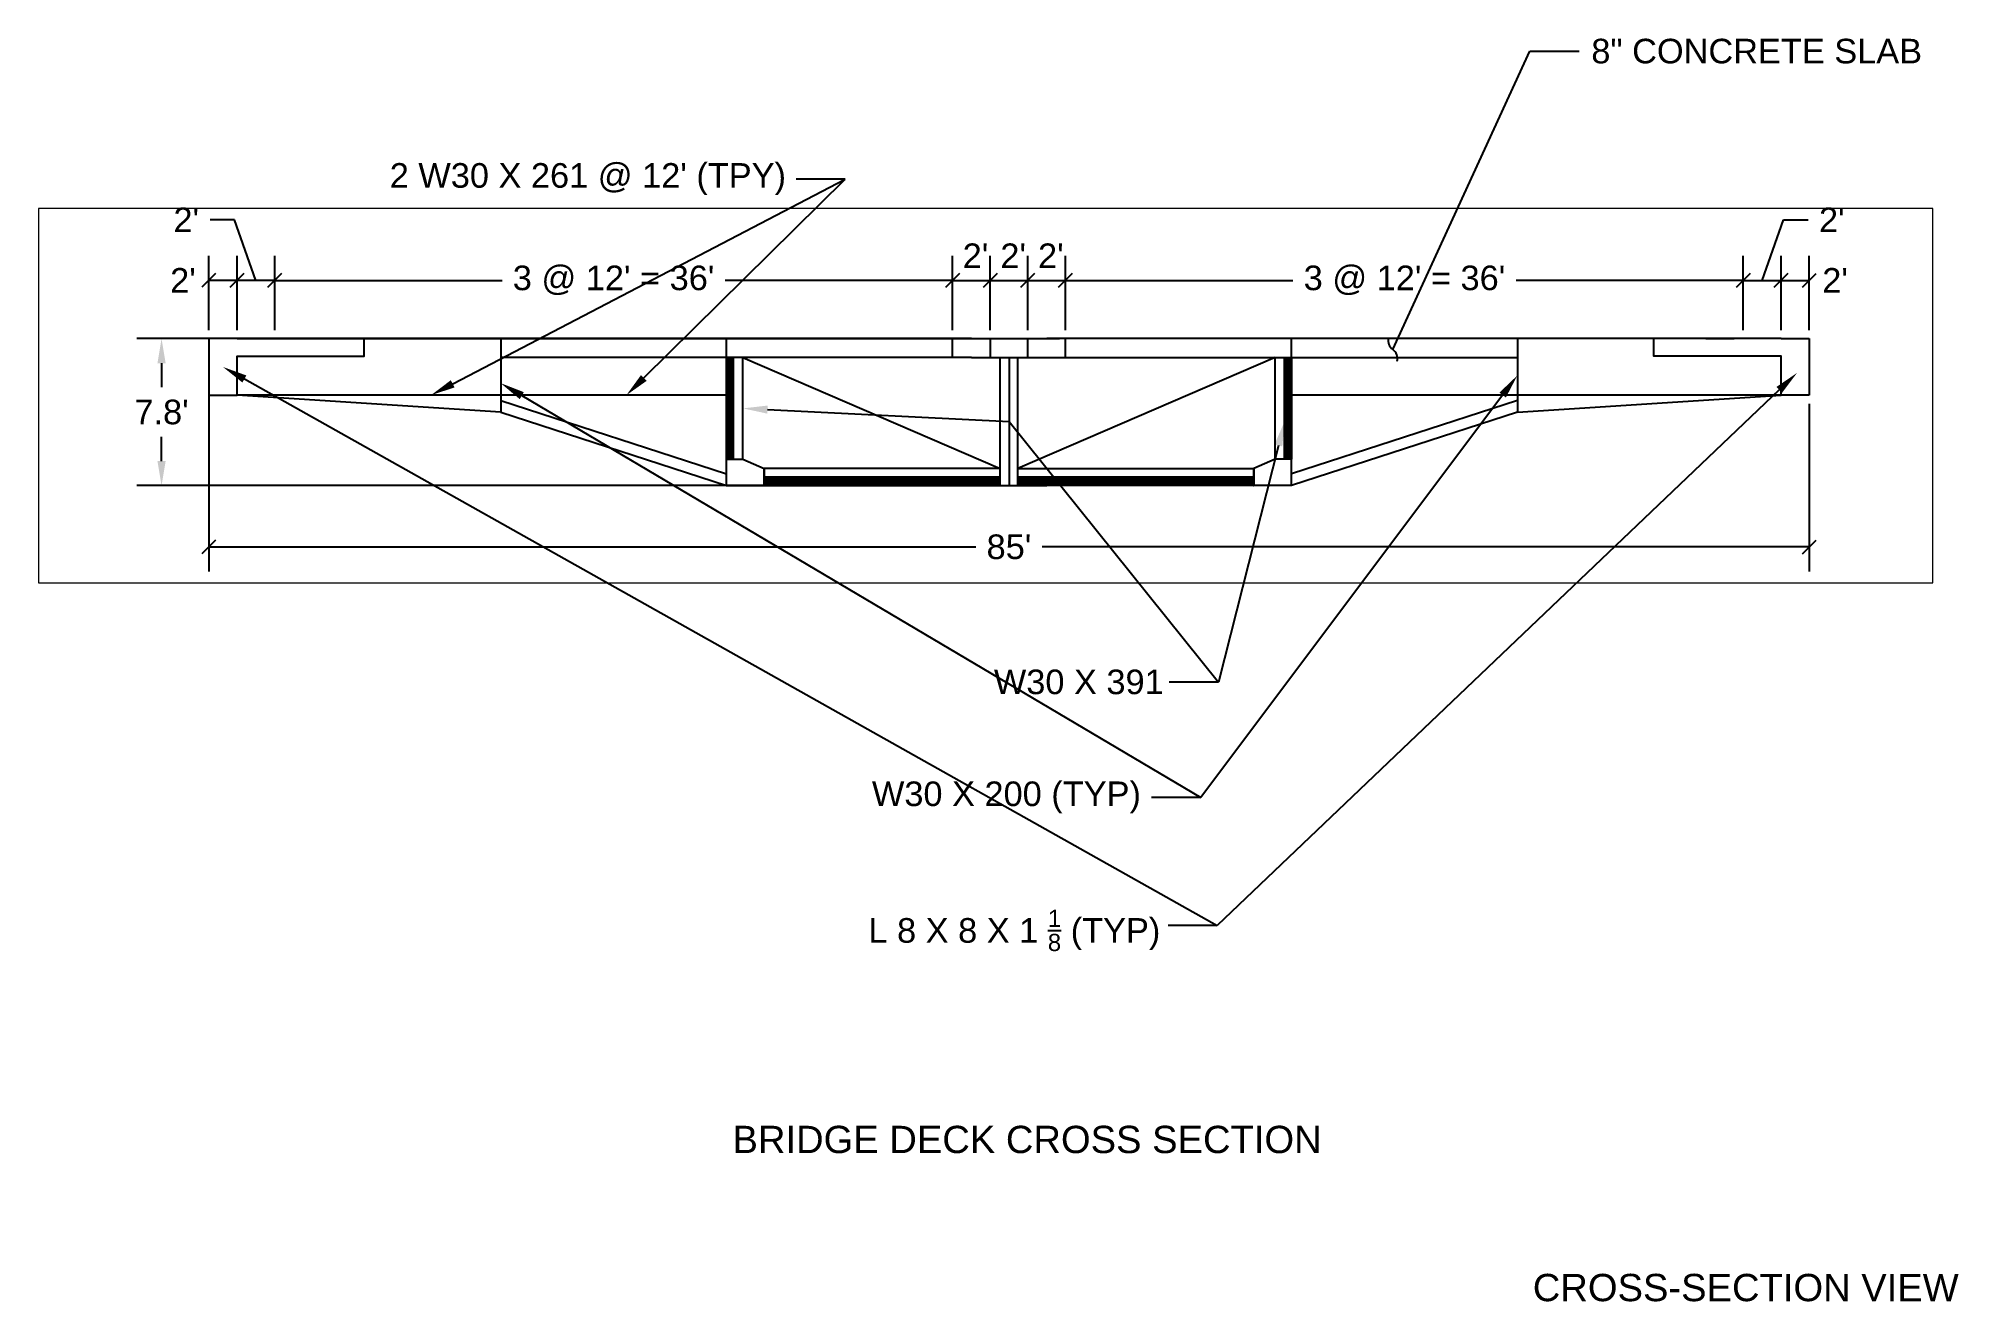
# Paper-space layout 'Cross Section Dwg' of a CAD drawing. Header units: feet. Extents: x 1 to 15.1, y 0.4 to 9.6.
# The model-space entities are those that its viewports show. They can reach past a viewport. Long polylines and large blocks are cut down to what shows.
import ezdxf
from ezdxf import colors
from ezdxf.entities.mleader import LeaderData, LeaderLine
from ezdxf.math import Vec2, Vec3

# ---------------------------------------------------------------- set-up
doc = ezdxf.new("R2010")
doc.units = ezdxf.units.FT
doc.header["$MEASUREMENT"] = 0
doc.styles.get("Standard").update_dxf_attribs({"font": 'arial.ttf'})
doc.dimstyles.get("Standard").update_dxf_attribs({"dimtxt": 0.18, "dimasz": 0.18, "dimexe": 0.18, "dimexo": 0.0625, "dimgap": 0.09, "dimtad": 0, "dimtih": 1, "dimtoh": 1, "dimdec": 4, "dimzin": 0, "dimdsep": 46, "dimtxsty": 'Standard', "dimcen": 0.09, "dimadec": 0, "dimazin": 0, "dimtfac": 1, "dimtdec": 4, "dimtofl": 0, "dimtmove": 0, "dimatfit": 3, "dimfxl": 1, "dimtolj": 1, "dimtzin": 0, "dimarcsym": 0})
pattern_1 = [(45, (0, 0), (-0.088388347648, 0.088388347648), [])]
pattern_2 = [(45, (48, -1e-10), (-0.088388347648, 0.088388347648), [])]

# ---------------------------------------------------------------- blocks, each defined once
blk = doc.blocks.new('_Oblique')
at = {"color": 0, "linetype": 'ByBlock', "lineweight": -2}
blk.add_line((-0.5, -0.5), (0.5, 0.5), dxfattribs=at)
blk = doc.blocks.new('*D9')
at = {"color": 0, "lineweight": -2, "transparency": 16777216}
for p, q in [((2.298, 7.36), (2.298, 5.718)), ((14.021, 6.947), (14.021, 5.718)), ((2.298, 5.898), (7.917, 5.898)), ((14.021, 5.898), (8.402, 5.898))]:
    blk.add_line(p, q, dxfattribs=at)
at = {"layer": 'Defpoints', "color": 0, "transparency": 16777216}
for p in [(2.298, 7.423), (14.021, 7.009), (14.021, 5.898)]:
    blk.add_point(p, dxfattribs=at)
at = {"color": 0, "lineweight": -2, "transparency": 16777216, "xscale": 0.1, "yscale": 0.1, "zscale": 0.1, "rotation": 180}
blk.add_blockref('_Oblique', (2.298, 5.898), dxfattribs=at)
at = {"color": 0, "lineweight": -2, "transparency": 16777216, "xscale": 0.1, "yscale": 0.1, "zscale": 0.1}
blk.add_blockref('_Oblique', (14.021, 5.898), dxfattribs=at)
at = {"color": 0, "transparency": 16777216, "insert": (8.159, 5.898), "char_height": 0.18, "attachment_point": 5}
blk.add_mtext("\\A1;85'", dxfattribs=at)
blk = doc.blocks.new('*D10')
at = {"color": 0, "lineweight": -2, "transparency": 16777216}
for p, q in [((7.821, 7.423), (1.772, 7.423)), ((1.952, 7.243), (1.952, 7.067)), ((1.952, 6.527), (1.952, 6.703)), ((7.821, 6.347), (1.772, 6.347))]:
    blk.add_line(p, q, dxfattribs=at)
at = {"color": 0, "transparency": 16777216}
for points in [[(1.922, 7.243), (1.982, 7.243), (1.952, 7.423)], [(1.922, 6.527), (1.982, 6.527), (1.952, 6.347)]]:
    blk.add_solid(points, dxfattribs=at)
at = {"layer": 'Defpoints', "color": 0, "transparency": 16777216}
for p in [(7.884, 7.423), (1.952, 6.347), (7.884, 6.347)]:
    blk.add_point(p, dxfattribs=at)
at = {"color": 0, "transparency": 16777216, "insert": (1.952, 6.885), "char_height": 0.18, "attachment_point": 5}
blk.add_mtext("\\A1;7.8'", dxfattribs=at)
blk = doc.blocks.new('_Integral')
at = {"color": 0, "linetype": 'ByBlock', "lineweight": -2}
for centre, start, end in [((0.445, -0.091), 102, 168), ((-0.445, 0.091), 282, 348)]:
    blk.add_arc(centre, 0.454, start, end, dxfattribs=at)
blk = doc.blocks.new('*D12')
at = {"color": 0, "lineweight": -2, "transparency": 16777216}
for p, q in [((2.781, 7.485), (2.781, 8.03)), ((7.746, 7.485), (7.746, 8.03)), ((2.781, 7.85), (4.446, 7.85)), ((7.746, 7.85), (6.081, 7.85))]:
    blk.add_line(p, q, dxfattribs=at)
at = {"layer": 'Defpoints', "color": 0, "transparency": 16777216}
for p in [(7.746, 7.85), (2.781, 7.423), (7.746, 7.423)]:
    blk.add_point(p, dxfattribs=at)
at = {"color": 0, "lineweight": -2, "transparency": 16777216, "xscale": 0.1, "yscale": 0.1, "zscale": 0.1, "rotation": 180}
blk.add_blockref('_Oblique', (2.781, 7.85), dxfattribs=at)
at = {"color": 0, "lineweight": -2, "transparency": 16777216, "xscale": 0.1, "yscale": 0.1, "zscale": 0.1}
blk.add_blockref('_Oblique', (7.746, 7.85), dxfattribs=at)
at = {"color": 0, "transparency": 16777216, "insert": (5.263, 7.85), "char_height": 0.18, "attachment_point": 5}
blk.add_mtext("\\A1;3 @ 12' = 36'", dxfattribs=at)
blk = doc.blocks.new('*D13')
at = {"color": 0, "lineweight": -2, "transparency": 16777216}
for p, q in [((7.746, 7.485), (7.746, 8.03)), ((8.022, 7.485), (8.022, 8.03)), ((7.746, 7.85), (8.022, 7.85))]:
    blk.add_line(p, q, dxfattribs=at)
at = {"layer": 'Defpoints', "color": 0, "transparency": 16777216}
for p in [(8.022, 7.85), (7.746, 7.423), (8.022, 7.423)]:
    blk.add_point(p, dxfattribs=at)
at = {"color": 0, "lineweight": -2, "transparency": 16777216, "xscale": 0.1, "yscale": 0.1, "zscale": 0.1, "rotation": 180}
blk.add_blockref('_Oblique', (7.746, 7.85), dxfattribs=at)
at = {"color": 0, "lineweight": -2, "transparency": 16777216, "xscale": 0.1, "yscale": 0.1, "zscale": 0.1}
blk.add_blockref('_Oblique', (8.022, 7.85), dxfattribs=at)
at = {"color": 0, "transparency": 16777216, "insert": (7.914, 8.03), "char_height": 0.18, "attachment_point": 5}
blk.add_mtext("\\A1;2'", dxfattribs=at)
blk = doc.blocks.new('*D20')
at = {"color": 0, "lineweight": -2, "transparency": 16777216}
for p, q in [((2.781, 7.485), (2.781, 8.03)), ((7.746, 7.485), (7.746, 8.03)), ((2.781, 7.85), (4.446, 7.85)), ((7.746, 7.85), (6.081, 7.85))]:
    blk.add_line(p, q, dxfattribs=at)
at = {"layer": 'Defpoints', "color": 0, "transparency": 16777216}
for p in [(2.781, 7.85), (2.781, 7.423), (7.746, 7.423)]:
    blk.add_point(p, dxfattribs=at)
at = {"color": 0, "lineweight": -2, "transparency": 16777216, "xscale": 0.1, "yscale": 0.1, "zscale": 0.1, "rotation": 180}
blk.add_blockref('_Oblique', (2.781, 7.85), dxfattribs=at)
at = {"color": 0, "lineweight": -2, "transparency": 16777216, "xscale": 0.1, "yscale": 0.1, "zscale": 0.1}
blk.add_blockref('_Oblique', (7.746, 7.85), dxfattribs=at)
at = {"color": 0, "transparency": 16777216, "insert": (5.263, 7.85), "char_height": 0.18, "attachment_point": 5}
blk.add_mtext("\\A1;3 @ 12' = 36'", dxfattribs=at)
blk = doc.blocks.new('*D21')
at = {"color": 0, "lineweight": -2, "transparency": 16777216}
for p, q in [((2.487, 8.293), (2.307, 8.293)), ((2.643, 7.85), (2.487, 8.293)), ((2.505, 7.485), (2.505, 8.03)), ((2.781, 7.485), (2.781, 8.03)), ((2.781, 7.85), (2.505, 7.85))]:
    blk.add_line(p, q, dxfattribs=at)
at = {"layer": 'Defpoints', "color": 0, "transparency": 16777216}
for p in [(2.505, 7.85), (2.505, 7.423), (2.781, 7.423)]:
    blk.add_point(p, dxfattribs=at)
at = {"color": 0, "lineweight": -2, "transparency": 16777216, "xscale": 0.1, "yscale": 0.1, "zscale": 0.1, "rotation": 180}
blk.add_blockref('_Oblique', (2.505, 7.85), dxfattribs=at)
at = {"color": 0, "lineweight": -2, "transparency": 16777216, "xscale": 0.1, "yscale": 0.1, "zscale": 0.1}
blk.add_blockref('_Oblique', (2.781, 7.85), dxfattribs=at)
at = {"color": 0, "transparency": 16777216, "insert": (2.133, 8.293), "char_height": 0.18, "attachment_point": 5}
blk.add_mtext("\\A1;2'", dxfattribs=at)
blk = doc.blocks.new('*D22')
at = {"color": 0, "lineweight": -2, "transparency": 16777216}
for p, q in [((2.298, 7.485), (2.298, 8.03)), ((2.505, 7.485), (2.505, 8.03)), ((2.505, 7.85), (2.298, 7.85))]:
    blk.add_line(p, q, dxfattribs=at)
at = {"layer": 'Defpoints', "color": 0, "transparency": 16777216}
for p in [(2.298, 7.85), (2.298, 7.423), (2.505, 7.423)]:
    blk.add_point(p, dxfattribs=at)
at = {"color": 0, "lineweight": -2, "transparency": 16777216, "xscale": 0.1, "yscale": 0.1, "zscale": 0.1, "rotation": 180}
blk.add_blockref('_Oblique', (2.298, 7.85), dxfattribs=at)
at = {"color": 0, "lineweight": -2, "transparency": 16777216, "xscale": 0.1, "yscale": 0.1, "zscale": 0.1}
blk.add_blockref('_Oblique', (2.505, 7.85), dxfattribs=at)
at = {"color": 0, "transparency": 16777216, "insert": (2.109, 7.85), "char_height": 0.18, "attachment_point": 5}
blk.add_mtext("\\A1;2'", dxfattribs=at)
blk = doc.blocks.new('*D31')
at = {"color": 0, "lineweight": -2, "transparency": 16777216}
for p, q in [((8.022, 7.485), (8.022, 8.03)), ((8.297, 7.485), (8.297, 8.03)), ((8.022, 7.85), (8.297, 7.85))]:
    blk.add_line(p, q, dxfattribs=at)
at = {"layer": 'Defpoints', "color": 0, "transparency": 16777216}
for p in [(8.297, 7.85), (8.022, 7.423), (8.297, 7.423)]:
    blk.add_point(p, dxfattribs=at)
at = {"color": 0, "lineweight": -2, "transparency": 16777216, "xscale": 0.1, "yscale": 0.1, "zscale": 0.1, "rotation": 180}
blk.add_blockref('_Oblique', (8.022, 7.85), dxfattribs=at)
at = {"color": 0, "lineweight": -2, "transparency": 16777216, "xscale": 0.1, "yscale": 0.1, "zscale": 0.1}
blk.add_blockref('_Oblique', (8.297, 7.85), dxfattribs=at)
at = {"color": 0, "transparency": 16777216, "insert": (8.19, 8.03), "char_height": 0.18, "attachment_point": 5}
blk.add_mtext("\\A1;2'", dxfattribs=at)
blk = doc.blocks.new('*D32')
at = {"color": 0, "lineweight": -2, "transparency": 16777216}
for p, q in [((8.297, 7.485), (8.297, 8.03)), ((8.573, 7.485), (8.573, 8.03)), ((8.297, 7.85), (8.573, 7.85))]:
    blk.add_line(p, q, dxfattribs=at)
at = {"layer": 'Defpoints', "color": 0, "transparency": 16777216}
for p in [(8.573, 7.85), (8.297, 7.423), (8.573, 7.423)]:
    blk.add_point(p, dxfattribs=at)
at = {"color": 0, "lineweight": -2, "transparency": 16777216, "xscale": 0.1, "yscale": 0.1, "zscale": 0.1, "rotation": 180}
blk.add_blockref('_Oblique', (8.297, 7.85), dxfattribs=at)
at = {"color": 0, "lineweight": -2, "transparency": 16777216, "xscale": 0.1, "yscale": 0.1, "zscale": 0.1}
blk.add_blockref('_Oblique', (8.573, 7.85), dxfattribs=at)
at = {"color": 0, "transparency": 16777216, "insert": (8.466, 8.03), "char_height": 0.18, "attachment_point": 5}
blk.add_mtext("\\A1;2'", dxfattribs=at)
blk = doc.blocks.new('*D36')
at = {"color": 0, "lineweight": -2, "transparency": 16777216}
for p, q in [((8.573, 7.485), (8.573, 8.03)), ((13.538, 7.485), (13.538, 8.03)), ((8.573, 7.85), (10.238, 7.85)), ((13.538, 7.85), (11.873, 7.85))]:
    blk.add_line(p, q, dxfattribs=at)
at = {"layer": 'Defpoints', "color": 0, "transparency": 16777216}
for p in [(8.573, 7.85), (8.573, 7.423), (13.538, 7.423)]:
    blk.add_point(p, dxfattribs=at)
at = {"color": 0, "lineweight": -2, "transparency": 16777216, "xscale": 0.1, "yscale": 0.1, "zscale": 0.1, "rotation": 180}
blk.add_blockref('_Oblique', (8.573, 7.85), dxfattribs=at)
at = {"color": 0, "lineweight": -2, "transparency": 16777216, "xscale": 0.1, "yscale": 0.1, "zscale": 0.1}
blk.add_blockref('_Oblique', (13.538, 7.85), dxfattribs=at)
at = {"color": 0, "transparency": 16777216, "insert": (11.056, 7.85), "char_height": 0.18, "attachment_point": 5}
blk.add_mtext("\\A1;3 @ 12' = 36'", dxfattribs=at)
blk = doc.blocks.new('*D33')
at = {"color": 0, "lineweight": -2, "transparency": 16777216}
for p, q in [((8.573, 7.485), (8.573, 8.03)), ((13.538, 7.485), (13.538, 8.03)), ((8.573, 7.85), (10.238, 7.85)), ((13.538, 7.85), (11.873, 7.85))]:
    blk.add_line(p, q, dxfattribs=at)
at = {"layer": 'Defpoints', "color": 0, "transparency": 16777216}
for p in [(13.538, 7.85), (8.573, 7.423), (13.538, 7.423)]:
    blk.add_point(p, dxfattribs=at)
at = {"color": 0, "lineweight": -2, "transparency": 16777216, "xscale": 0.1, "yscale": 0.1, "zscale": 0.1, "rotation": 180}
blk.add_blockref('_Oblique', (8.573, 7.85), dxfattribs=at)
at = {"color": 0, "lineweight": -2, "transparency": 16777216, "xscale": 0.1, "yscale": 0.1, "zscale": 0.1}
blk.add_blockref('_Oblique', (13.538, 7.85), dxfattribs=at)
at = {"color": 0, "transparency": 16777216, "insert": (11.056, 7.85), "char_height": 0.18, "attachment_point": 5}
blk.add_mtext("\\A1;3 @ 12' = 36'", dxfattribs=at)
blk = doc.blocks.new('*D34')
at = {"color": 0, "lineweight": -2, "transparency": 16777216}
for p, q in [((13.676, 7.85), (13.832, 8.293)), ((13.832, 8.293), (14.012, 8.293)), ((13.538, 7.485), (13.538, 8.03)), ((13.814, 7.485), (13.814, 8.03)), ((13.538, 7.85), (13.814, 7.85))]:
    blk.add_line(p, q, dxfattribs=at)
at = {"layer": 'Defpoints', "color": 0, "transparency": 16777216}
for p in [(13.814, 7.85), (13.538, 7.423), (13.814, 7.423)]:
    blk.add_point(p, dxfattribs=at)
at = {"color": 0, "lineweight": -2, "transparency": 16777216, "xscale": 0.1, "yscale": 0.1, "zscale": 0.1, "rotation": 180}
blk.add_blockref('_Oblique', (13.538, 7.85), dxfattribs=at)
at = {"color": 0, "lineweight": -2, "transparency": 16777216, "xscale": 0.1, "yscale": 0.1, "zscale": 0.1}
blk.add_blockref('_Oblique', (13.814, 7.85), dxfattribs=at)
at = {"color": 0, "transparency": 16777216, "insert": (14.186, 8.293), "char_height": 0.18, "attachment_point": 5}
blk.add_mtext("\\A1;2'", dxfattribs=at)
blk = doc.blocks.new('*D35')
at = {"color": 0, "lineweight": -2, "transparency": 16777216}
for p, q in [((13.814, 7.485), (13.814, 8.03)), ((14.021, 7.485), (14.021, 8.03)), ((13.814, 7.85), (14.021, 7.85))]:
    blk.add_line(p, q, dxfattribs=at)
at = {"layer": 'Defpoints', "color": 0, "transparency": 16777216}
for p in [(14.021, 7.85), (13.814, 7.423), (14.021, 7.423)]:
    blk.add_point(p, dxfattribs=at)
at = {"color": 0, "lineweight": -2, "transparency": 16777216, "xscale": 0.1, "yscale": 0.1, "zscale": 0.1, "rotation": 180}
blk.add_blockref('_Oblique', (13.814, 7.85), dxfattribs=at)
at = {"color": 0, "lineweight": -2, "transparency": 16777216, "xscale": 0.1, "yscale": 0.1, "zscale": 0.1}
blk.add_blockref('_Oblique', (14.021, 7.85), dxfattribs=at)
at = {"color": 0, "transparency": 16777216, "insert": (14.21, 7.85), "char_height": 0.18, "attachment_point": 5}
blk.add_mtext("\\A1;2'", dxfattribs=at)

msp = doc.modelspace()

# ---------------------------------------------------------------- hatches: boundary and pattern name
h = msp.add_hatch()
h.set_pattern_fill('ANSI31', color=256)
h.set_pattern_definition(pattern_1)
h.paths.add_polyline_path([(615951.7, 595325.7), (615947.3, 595325.7), (615947.3, 595260.9), (615951.7, 595260.9)])
h = msp.add_hatch()
h.set_pattern_fill('ANSI31', color=256)
h.set_pattern_definition(pattern_2)
h.paths.add_polyline_path([(616302.8, 595260.9), (616307.3, 595260.9), (616307.3, 595325.7), (616302.8, 595325.7)])
h = msp.add_hatch()
h.set_pattern_fill('ANSI31', color=256)
h.set_pattern_definition(pattern_1)
h.paths.add_polyline_path([(615971.3, 595249.5), (615971.3, 595244.1), (616121.7, 595244.1), (616121.7, 595249.5)])
h = msp.add_hatch()
h.set_pattern_fill('ANSI31', color=256)
h.set_pattern_definition(pattern_2)
h.paths.add_polyline_path([(616132.8, 595249.5), (616132.8, 595244.1), (616283.2, 595244.1), (616283.2, 595249.5)])

# ---------------------------------------------------------------- linework, layer by layer
for p, q in [((615635.3, 595337.7), (615617.3, 595337.7)), ((615617.3, 595337.7), (615617.3, 595301.7)), ((615635.3, 595337.7), (615617.3, 595337.7)), ((615635.3, 595337.7), (616103.3, 595337.7)), ((615635.3, 595337.7), (615803.3, 595337.7)), ((615635.3, 595337.7), (615692.5, 595337.7)), ((615635.3, 595337.7), (615659.3, 595337.7)), ((615659.3, 595337.7), (616091.3, 595337.7)), ((615803.3, 595337.7), (615803.3, 595290.9)), ((615947.3, 595244.1), (615947.3, 595337.7)), ((616091.3, 595325.7), (616091.3, 595337.7)), ((616103.3, 595337.7), (616095, 595337.7)), ((616103.3, 595337.7), (616103.3, 595337.7)), ((616103.3, 595337.7), (616115.3, 595337.7)), ((616115.3, 595337.7), (616139.3, 595337.7)), ((616115.3, 595337.7), (616115.3, 595325.7)), ((616139.3, 595337.7), (616151.3, 595337.7)), ((616139.3, 595325.7), (616139.3, 595337.7)), ((616619.3, 595337.7), (616151.3, 595337.7)), ((616151.3, 595337.7), (616159.5, 595337.7)), ((616151.3, 595337.7), (616151.3, 595337.7)), ((616163.3, 595325.7), (616163.3, 595337.7)), ((616595.3, 595337.7), (616163.3, 595337.7)), ((616307.3, 595244.1), (616307.3, 595337.7)), ((616619.3, 595337.7), (616451.3, 595337.7)), ((616451.3, 595337.7), (616451.3, 595290.9)), ((616619.3, 595337.7), (616562, 595337.7)), ((616571.3, 595337.7), (616589.3, 595337.7)), ((616619.3, 595337.7), (616595.3, 595337.7)), ((616619.3, 595337.7), (616637.3, 595337.7)), ((616637.3, 595337.7), (616637.3, 595301.7)), ((616103.3, 595325.7), (615803.3, 595325.7)), ((615957.7, 595325.7), (616121.7, 595255)), ((615957.7, 595260.9), (615957.7, 595325.7)), ((616103.3, 595325.7), (616115.3, 595325.7)), ((616115.3, 595325.7), (616139.3, 595325.7)), ((616115.3, 595325.7), (616139.3, 595325.7)), ((616121.7, 595244.1), (616121.7, 595325.7)), ((616127.3, 595325.7), (616127.3, 595244.1)), ((616127.3, 595325.7), (616127.3, 595244.1)), ((616296.8, 595325.7), (616132.8, 595255)), ((616132.8, 595244.1), (616132.8, 595325.7)), ((616139.3, 595325.7), (616151.3, 595325.7)), ((616151.3, 595325.7), (616451.3, 595325.7)), ((616296.8, 595260.9), (616296.8, 595325.7)), ((615617.3, 595301.7), (615635.3, 595301.7)), ((615803.3, 595290.9), (615635.3, 595301.7)), ((615947.3, 595301.7), (615635.3, 595301.7)), ((615803.3, 595298.3), (615947.3, 595251.5)), ((616619.3, 595301.7), (616307.3, 595301.7)), ((616451.3, 595298.3), (616307.3, 595251.5)), ((616451.3, 595290.9), (616619.3, 595301.7)), ((616637.3, 595301.7), (616619.3, 595301.7)), ((615803.3, 595290.9), (615947.3, 595244.1)), ((616451.3, 595290.9), (616307.3, 595244.1)), ((615947.3, 595244.1), (615947.3, 595260.9)), ((615947.3, 595260.9), (615957.7, 595260.9)), ((615957.7, 595260.9), (615971.3, 595255)), ((615971.3, 595244.1), (615971.3, 595255)), ((616296.8, 595260.9), (616283.2, 595255)), ((616283.2, 595244.1), (616283.2, 595255)), ((616307.3, 595260.9), (616296.8, 595260.9)), ((616307.3, 595244.1), (616307.3, 595260.9)), ((615947.3, 595244.1), (615947.3, 595245.5)), ((615947.3, 595244.1), (615971.3, 595244.1)), ((616091.3, 595244.1), (616103.3, 595244.1)), ((616103.3, 595244.1), (616103.3, 595244.1)), ((616103.3, 595244.1), (616115.3, 595244.1)), ((616103.3, 595244.1), (616151.3, 595244.1)), ((616151.3, 595244.1), (616151.3, 595244.1)), ((616163.3, 595244.1), (616151.3, 595244.1)), ((616307.3, 595244.1), (616283.3, 595244.1)), ((616307.3, 595244.1), (616307.3, 595245.5))]:
    msp.add_line(p, q)
for points in [[(615635.3, 595301.7), (615635.3, 595301.7), (615635.3, 595326.6), (615716.3, 595326.6), (615716.3, 595337.7)], [(616619.3, 595301.7), (616619.3, 595301.7), (616619.3, 595326.6), (616538.2, 595326.6), (616538.2, 595337.7)]]:
    msp.add_lwpolyline(points)
for points in [[(615947.3, 595325.7), (615947.3, 595260.9), (615951.7, 595260.9), (615951.7, 595325.7)], [(616307.3, 595325.7), (616307.3, 595260.9), (616302.8, 595260.9), (616302.8, 595325.7)], [(616121.7, 595255), (615971.3, 595255), (615971.3, 595249.5), (616121.7, 595249.5)], [(616132.8, 595255), (616283.2, 595255), (616283.2, 595249.5), (616132.8, 595249.5)], [(615971.3, 595244.1), (616121.7, 595244.1), (616121.7, 595249.5), (615971.3, 595249.5)], [(616283.2, 595244.1), (616132.8, 595244.1), (616132.8, 595249.5), (616283.2, 595249.5)]]:
    msp.add_lwpolyline(points, close=True)

psp = doc.layouts.new('Cross Section Dwg')

# ---------------------------------------------------------------- texts
at = {"char_height": 0.2, "attachment_point": 1}
for s, insert in [('BRIDGE DECK CROSS SECTION', (6.13391053, 1.65975624)), ('CROSS-SECTION VIEW', (11.99587869, 0.57545555))]:
    psp.add_mtext_dynamic_manual_height_columns(s, width=4.9773021092, gutter_width=1, heights=[0], dxfattribs=dict(at, insert=insert))

# ---------------------------------------------------------------- dimensions: what is measured, and where the dimension line sits
for base, p1, p2, text, override, picture, middle in [((7.74574689, 7.84993276), (2.78079881, 7.42282963), (7.74574689, 7.42282963), "3 @ 12' = 36'", {"dimasz": 0.1, "dimlfac": 7570.73547, "dimblk1": 'Oblique', "dimblk2": 'Oblique', "dimsah": 1, "dimtmove": 1}, '*D12', (5.26327285, 7.84993276)), ((13.53818631, 7.84953186), (8.57323823, 7.42282963), (13.53818631, 7.42282963), "3 @ 12' = 36'", {"dimasz": 0.1, "dimlfac": -87.009973, "dimblk1": 'Oblique', "dimblk2": 'Oblique', "dimsah": 1, "dimtmove": 1}, '*D33', (11.05571227, 7.84953186)), ((14.02088959, 5.8977059), (2.29809552, 7.42282963), (14.02088959, 7.00908396), "85'", {"dimasz": 0.1, "dimlfac": -87.009973, "dimblk1": 'Oblique', "dimblk2": 'Oblique', "dimsah": 1, "dimtmove": 1}, '*D9', (8.15949256, 5.8977059))]:
    dim = psp.add_linear_dim(base=base, p1=p1, p2=p2, text=text, dimstyle='Standard', override=override)
    dim.commit()
    dim.dimension.update_dxf_attribs({"geometry": picture, "text_midpoint": middle})
for base, p1, p2, picture, middle in [((2.78079881, 7.84953186), (7.74574689, 7.42282963), (2.78079881, 7.42282963), '*D20', (5.26327285, 7.84953186)), ((8.57323823, 7.84993276), (13.53818631, 7.42282963), (8.57323823, 7.42282963), '*D36', (11.05571227, 7.84993276))]:
    dim = psp.add_linear_dim(base=base, p1=p1, p2=p2, angle=180, text="3 @ 12' = 36'", dimstyle='Standard', override={"dimasz": 0.1, "dimlfac": -87.009973, "dimblk1": 'Oblique', "dimblk2": 'Oblique', "dimsah": 1, "dimtmove": 1})
    dim.commit()
    dim.dimension.update_dxf_attribs({"geometry": picture, "text_midpoint": middle})
for base, p1, p2, override, picture, middle in [((2.50496836, 7.84953186), (2.78079881, 7.42282963), (2.50496836, 7.42282963), {"dimasz": 0.1, "dimlfac": -87.009973, "dimblk1": 'Oblique', "dimblk2": 'Oblique', "dimsah": 1, "dimtmove": 1}, '*D21', (2.21725112, 8.29268157)), ((2.29809552, 7.84953186), (2.50496836, 7.42282963), (2.29809552, 7.42282963), {"dimasz": 0.1, "dimtad": 3, "dimlfac": -87.009973, "dimblk1": 'Oblique', "dimblk2": 'Oblique', "dimsah": 1, "dimtmove": 2}, '*D22', (2.10902802, 7.84953186))]:
    dim = psp.add_linear_dim(base=base, p1=p1, p2=p2, angle=180, text="2'", dimstyle='Standard', override=override)
    dim.commit()
    dim.dimension.update_dxf_attribs({"geometry": picture, "text_midpoint": middle, "dimtype": 160})
for base, p1, p2, override, picture, middle in [((13.81401676, 7.84953186), (13.53818631, 7.42282963), (13.81401676, 7.42282963), {"dimasz": 0.1, "dimlfac": -87.009973, "dimblk1": 'Oblique', "dimblk2": 'Oblique', "dimsah": 1, "dimtmove": 1}, '*D34', (14.101734, 8.29268157)), ((8.02157733, 7.84953186), (7.74574689, 7.42282963), (8.02157733, 7.42282963), {"dimasz": 0.1, "dimtad": 3, "dimlfac": -87.009973, "dimblk1": 'Oblique', "dimblk2": 'Oblique', "dimsah": 1, "dimtmove": 1}, '*D13', (7.91438902, 7.84953186)), ((8.29740778, 7.84953186), (8.02157733, 7.42282963), (8.29740778, 7.42282963), {"dimasz": 0.1, "dimtad": 3, "dimlfac": -87.009973, "dimblk1": 'Oblique', "dimblk2": 'Oblique', "dimsah": 1, "dimtmove": 1}, '*D31', (8.19021946, 7.84953186)), ((8.57323823, 7.84953186), (8.29740778, 7.42282963), (8.57323823, 7.42282963), {"dimasz": 0.1, "dimtad": 3, "dimlfac": -87.009973, "dimblk1": 'Oblique', "dimblk2": 'Oblique', "dimsah": 1, "dimtmove": 1}, '*D32', (8.46604991, 7.84953186)), ((14.02088959, 7.84953186), (13.81401676, 7.42282963), (14.02088959, 7.42282963), {"dimasz": 0.1, "dimtad": 3, "dimlfac": -87.009973, "dimblk1": 'Oblique', "dimblk2": 'Oblique', "dimsah": 1, "dimtmove": 2}, '*D35', (14.20995709, 7.84953186))]:
    dim = psp.add_linear_dim(base=base, p1=p1, p2=p2, text="2'", dimstyle='Standard', override=override)
    dim.commit()
    dim.dimension.update_dxf_attribs({"geometry": picture, "text_midpoint": middle, "dimtype": 160})
dim = psp.add_aligned_dim(p1=(7.88366211, 7.42282963), p2=(7.88366211, 6.34709088), distance=-5.93128117, text="7.8'", dimstyle='Standard', override={"dimlfac": -32340.33806, "dimlunit": 3})
dim.commit()
dim.dimension.update_dxf_attribs({"geometry": '*D10', "text_midpoint": (1.95238094, 6.88496026)})

# ---------------------------------------------------------------- leaders
ml = psp.add_multileader_mtext('Standard')
ml.set_content('8" CONCRETE SLAB', color=256)
ml.set_leader_properties()
ml.set_arrow_properties(name='INTEGRAL')
ml.build(insert=Vec2(0, 0))
ml.multileader.update_dxf_attribs({"dogleg_length": 0.36, "arrow_head_size": 0.18})
ctx = ml.context
ctx.base_point, ctx.char_height, ctx.arrow_head_size, ctx.landing_gap_size, ctx.plane_origin = Vec3(12.3346135, 9.52715213), 0.18, 0.18, 0.09, Vec3(10.97055269, 7.34302789)
notes = []
notes.append((ctx, [(0, (1, 1, 0), (11.9746135, 9.52715213), (1, 0), 0.36, [(0, [(10.97055269, 7.34302789)], 0, [])])]))
ctx.mtext.insert, ctx.mtext.flow_direction = Vec3(12.4246135, 9.61868692), 5
ml = psp.add_multileader_mtext('Standard')
ml.set_content("2 W30 X 261 @ 12' (TPY) ", color=256)
ml.set_leader_properties()
ml.build(insert=Vec2(0, 0))
ml.multileader.update_dxf_attribs({"dogleg_length": 0.36, "arrow_head_size": 0.18})
ctx = ml.context
ctx.base_point, ctx.char_height, ctx.arrow_head_size, ctx.landing_gap_size, ctx.plane_origin = Vec3(3.53348687, 8.59179863), 0.18, 0.18, 0.09, Vec3(2.16942606, 6.40767439)
notes.append((ctx, [(1, (1, 1, 0), (6.95987159, 8.59179863), (-1, 0), 0.36, [(0, [(3.92501483, 7.00908396)], 0, []), (1, [(5.35671406, 7.00908396)], 0, [])])]))
ctx.mtext.insert, ctx.mtext.flow_direction = Vec3(3.62348687, 8.70825838), 5
ml = psp.add_multileader_mtext('Standard')
ml.set_content('\\A1;L 8 X 8 X 1 {\\H0.7x;\\S1/8;} (TYP)', color=256)
ml.set_leader_properties()
ml.build(insert=Vec2(0, 0))
ml.multileader.update_dxf_attribs({"dogleg_length": 0.36, "arrow_head_size": 0.18})
ctx = ml.context
ctx.base_point, ctx.char_height, ctx.arrow_head_size, ctx.landing_gap_size, ctx.plane_origin = Vec3(7.03961274, 3.12502963), 0.18, 0.18, 0.09, Vec3(2.40172233, 7.2159568)
notes.append((ctx, [(1, (1, 1, 0), (9.68396744, 3.12502963), (-1, 0), 0.36, [(0, [(2.40172233, 7.2159568)], 0, []), (1, [(13.93126328, 7.17206981)], 0, [])])]))
ctx.mtext.insert, ctx.mtext.flow_direction = Vec3(7.12961274, 3.24148939), 5
ml = psp.add_multileader_mtext('Standard')
ml.set_content('\\A1;W30 X 200 (TYP)', color=256)
ml.set_leader_properties()
ml.build(insert=Vec2(0, 0))
ml.multileader.update_dxf_attribs({"dogleg_length": 0.36, "arrow_head_size": 0.18})
ctx = ml.context
ctx.base_point, ctx.char_height, ctx.arrow_head_size, ctx.landing_gap_size, ctx.plane_origin = Vec3(7.06543191, 4.06415435), 0.18, 0.18, 0.09, Vec3(5.38411038, 7.09735743)
notes.append((ctx, [(1, (1, 1, 0), (9.5636993, 4.06415435), (-1, 0), 0.36, [(0, [(4.4357815, 7.09735743)], 0, []), (1, [(11.88320362, 7.15389495)], 0, [])])]))
ctx.mtext.insert, ctx.mtext.flow_direction = Vec3(7.15543191, 4.18061411), 5
ml = psp.add_multileader_mtext('Standard')
ml.set_content('W30 X 391 ', color=256)
ml.set_leader_properties()
ml.build(insert=Vec2(0, 0))
ml.multileader.update_dxf_attribs({"dogleg_length": 0.36, "arrow_head_size": 0.18})
ctx = ml.context
ctx.base_point, ctx.char_height, ctx.arrow_head_size, ctx.landing_gap_size, ctx.plane_origin = Vec3(7.95857043, 4.90846227), 0.18, 0.18, 0.09, Vec3(6.21073561, 6.9125433)
notes.append((ctx, [(1, (1, 1, 0), (9.69337262, 4.90846227), (-1, 0), 0.36, [(1, [(6.21073561, 6.9125433), (8.15949256, 6.81600265)], 0, []), (2, [(10.17720712, 6.81600265)], 0, [])])]))
ctx.mtext.insert, ctx.mtext.flow_direction = Vec3(8.04857043, 5.00005845), 5
for ctx, leaders in notes:
    for number, flags, end, landing, length, lines in leaders:
        leader = LeaderData()
        leader.index, (leader.has_last_leader_line, leader.has_dogleg_vector, leader.attachment_direction) = number, flags
        leader.last_leader_point, leader.dogleg_vector, leader.dogleg_length = Vec3(end), Vec3(landing), length
        for number, points, colour, breaks in lines:
            line = LeaderLine()
            line.index, line.vertices, line.color, line.breaks = number, Vec3.list(points), colors.encode_raw_color(colour), breaks
            leader.lines.append(line)
        ctx.leaders.append(leader)

# ---------------------------------------------------------------- viewports
at = {"layer": 'Defpoints'}
psp.add_viewport(center=(7.9884292, 7.0063471), size=(13.87685849, 2.740083666), view_center_point=(616112.37729032, 595301.43358886), view_height=238.4146068801, dxfattribs=at)

doc.saveas('drawing.dxf')
